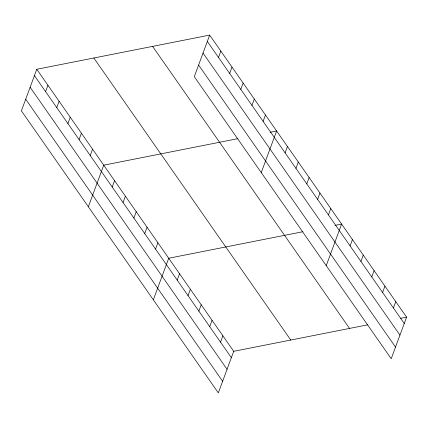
<?xml version="1.0" encoding="UTF-8"?>
<svg xmlns="http://www.w3.org/2000/svg" width="428" height="428" viewBox="0 0 428 428"><rect width="100%" height="100%" fill="white"/><g stroke="black" fill="none" stroke-linecap="round" stroke-linejoin="round"><path stroke-width="0.64" d="M36.781 69.277L21.4 110.857L218.328 392.899L233.709 351.318L36.781 69.277L209.672 35.101L406.6 317.143L391.219 358.723L194.291 76.682L209.672 35.101M45.593 91.608L47.941 85.258M56.753 107.594L59.101 101.238M67.908 123.574L70.262 117.224M79.068 139.56L81.422 133.204M90.228 155.541L92.576 149.185M88.355 206.751L103.737 165.171L237.936 138.64M112.216 187.036L114.57 180.68M123.05 202.546L125.399 196.195M133.878 218.061L136.232 211.705M144.712 233.57L147.061 227.22M218.483 57.432L220.832 51.082M155.541 249.085L157.895 242.73M229.643 73.418L231.992 67.062M153.342 299.825L168.723 258.245L302.922 231.714M240.798 89.398L243.152 83.048M177.203 280.11L179.557 273.754M251.958 105.384L254.312 99.029M188.036 295.62L190.385 289.269M263.118 121.365L265.467 115.009M198.865 311.135L201.214 304.779M261.246 172.575L276.627 130.995L270.068 132.289M209.699 326.644L212.047 320.294M285.107 152.86L287.461 146.504M220.527 342.159L222.876 335.803M295.941 168.37L298.289 162.019M306.769 183.885L309.123 177.529M317.603 199.394L319.951 193.044M328.431 214.91L330.785 208.554M326.232 265.649L341.614 224.069L335.054 225.363M350.093 245.934L352.447 239.578M360.927 261.444L363.276 255.093M371.755 276.959L374.109 270.603M382.589 292.468L384.938 286.118M393.418 307.983L395.772 301.628M233.709 351.318L367.909 324.788M400.699 318.309L406.6 317.143M207.323 41.452L404.251 323.493M203.022 53.077L399.95 335.119M198.592 65.056L395.52 347.097M152.619 46.379L349.548 328.42M93.839 57.994L290.762 340.041M34.433 75.628L231.361 357.669M30.131 87.253L227.059 369.294M25.701 99.232L222.63 381.273"/></g></svg>
